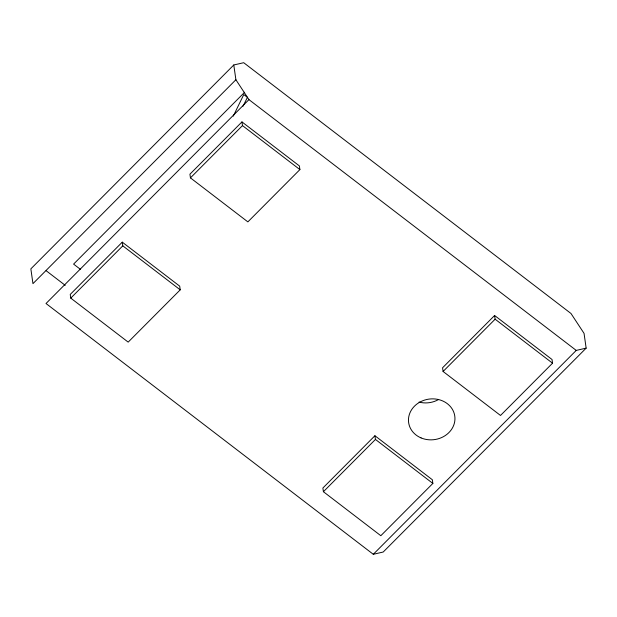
<?xml version="1.0" encoding="UTF-8"?>
<svg xmlns="http://www.w3.org/2000/svg" width="617" height="617" viewBox="0 0 617 617"><rect width="100%" height="100%" fill="white"/><g stroke="black" fill="none" stroke-linecap="round" stroke-linejoin="round"><path stroke-width="0.93" d="M233.272 116.127L243.769 94.571L247.432 97.378L242.998 106.224M233.789 64.978L30.85 268.865L32.956 283.635L235.895 79.747L233.789 64.978L243.7 62.703L570.987 313.49L584.044 333.365L586.15 348.135L383.211 552.022L373.3 554.297L46.013 303.51L248.952 99.63L235.895 79.747M244.633 92.265L73.593 264.107L80.472 269.374M122.274 242.149L70.238 294.432L70.762 298.119L128.182 342.119L180.218 289.843L179.694 286.149L122.274 242.149L122.798 245.844L180.218 289.843M241.957 121.911L189.92 174.187L190.445 177.881L247.864 221.881L299.901 169.598L299.376 165.911L241.957 121.911L242.481 125.606L299.901 169.598M70.762 298.119L122.798 245.844M190.445 177.881L242.481 125.606M374.92 435.741L322.884 488.016L323.408 491.71L380.828 535.71L432.864 483.427L432.34 479.741L374.92 435.741L375.445 439.435L432.864 483.427M494.603 315.495L442.566 367.778L443.091 371.473L500.51 415.465L552.547 363.189L552.022 359.495L494.603 315.495L495.127 319.19L552.547 363.189M323.408 491.71L375.445 439.435M443.091 371.473L495.127 319.19M373.3 554.297L576.239 350.41L586.15 348.135M248.952 99.63L576.239 350.41M46.113 270.686L65.225 285.339M438.317 399.662A23.299 20.438 -8.1 0 1 419.036 402.083M421.087 437.923A23.299 20.438 -8.1 0 0 454.93 417.601A23.299 20.438 -8.1 0 0 419.113 402.546A23.299 20.438 -8.1 0 0 421.087 437.923"/></g></svg>
